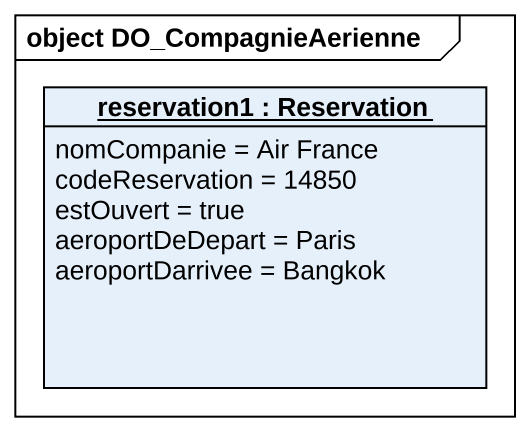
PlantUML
@startuml
mainframe object DO_CompagnieAerienne
hide circle
hide empty members
object "reservation1 : Reservation" as reservation1 {
  nomCompanie = Air France
  codeReservation = 14850
  estOuvert = true
  aeroportDeDepart = Paris
  aeroportDarrivee = Bangkok
}
@enduml
